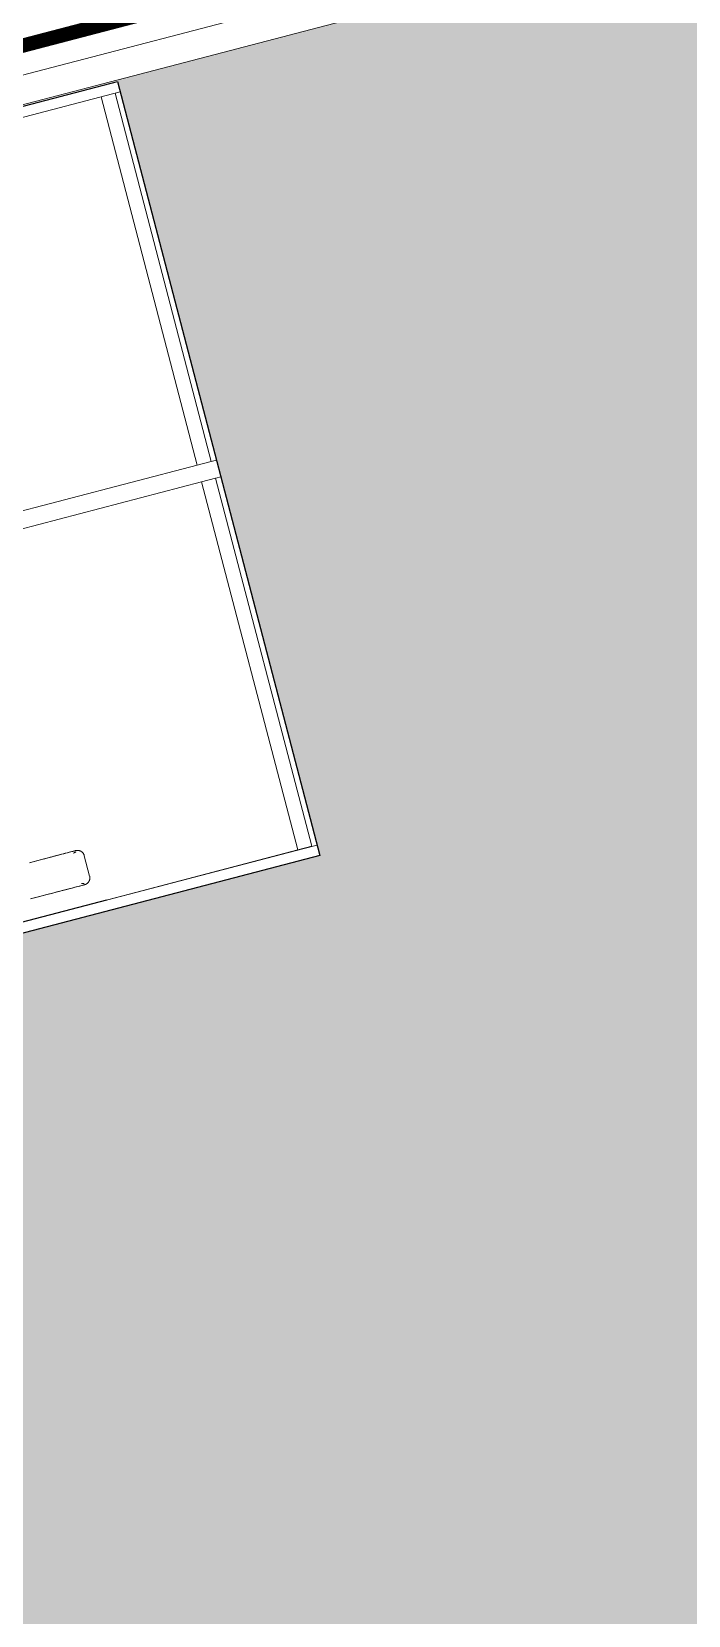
# Model space of a CAD drawing. Header units: millimetres. Extents: x -100356 to 314685, y 446 to 1273965.
# Drawn here: x 101640 to 103940, y 620097 to 625640 of the extents above; entities that cross this region are included whole.
import ezdxf

# ---------------------------------------------------------------- set-up
doc = ezdxf.new("R2010")
doc.units = ezdxf.units.MM
doc.linetypes.add('Dash', pattern=[6, 3, -3])
for name, color, linetype, lineweight in [('20180221 BF$0$TUONG 2', 2, 'Continuous', 25), ('@ color hatch', 7, 'Continuous', 13), ('gf$0$A-_GENM----_M', 7, 'Continuous', 9), ('gf$0$Core - tb$0$1-thaythuong', 9, 'Continuous', 13), ('KÍNH', 150, 'Continuous', 9)]:
    doc.layers.add(name, color=color, linetype=linetype, lineweight=lineweight)

# ---------------------------------------------------------------- blocks, each defined once
blk = doc.blocks.new('escalator')
at = {"layer": '20180221 BF$0$TUONG 2', "ltscale": 0.5}
blk.add_lwpolyline([(0, 0), (13000, 0), (13000, -2800), (0, -2800)], close=True, dxfattribs=at)
blk.add_lwpolyline([(0, -2762.2), (12239.7, -2762.2)], dxfattribs=at)
at = {"layer": 'gf$0$A-_GENM----_M', "color": 25}
blk.add_line((12981.6, -1430.2), (13000, -1430.2), dxfattribs=at)
at = {"layer": 'gf$0$Core - tb$0$1-thaythuong'}
for p, q in [((11799.4, -37.8), (12949.1, -37.8)), ((12930.8, -1370), (12930.8, -38)), ((12949.1, -37.8), (13000, -37.8)), ((12981.6, -38), (12981.6, -1370)), ((12981.6, -1370), (12981.6, -38)), ((13000, -1369.8), (13000, -37.8)), ((13000, -37.8), (13000, -1369.8)), ((12930.8, -1370), (11762.1, -1370)), ((12981.6, -1370), (12930.8, -1370)), ((13000, -1369.8), (12981.6, -1369.8)), ((11762.1, -1430), (12930.8, -1430)), ((12930.8, -1430), (12981.6, -1430)), ((12930.8, -2762), (12930.8, -1430)), ((12981.6, -1430), (12981.6, -2762)), ((12981.6, -2762), (12981.6, -1430)), ((13000, -2762.2), (13000, -1430.2)), ((13000, -1430.2), (13000, -2762.2)), ((12202.3, -2665.8), (12202.3, -2592.2)), ((12930.8, -2762), (11020.8, -2762)), ((12949.1, -2762.2), (11799.4, -2762.2)), ((12981.6, -2762), (12930.8, -2762)), ((13000, -2762.2), (12949.1, -2762.2))]:
    blk.add_line(p, q, dxfattribs=at)
at = {"layer": 'gf$0$Core - tb$0$1-thaythuong', "flags": 128}
for points in [[(12177.4, -2567.3), (12177, -2567.3), (12175.9, -2567.3), (12174.1, -2567.3), (12171.6, -2567.3), (12168.4, -2567.3), (12164.5, -2567.3), (12159.9, -2567.3), (12154.5, -2567.3), (12148.5, -2567.3), (12141.9, -2567.3), (12134.5, -2567.3), (12126.5, -2567.3), (12117.9, -2567.3), (12108.6, -2567.3), (12098.8, -2567.3), (12088.3, -2567.3), (12077.3, -2567.3), (12065.7, -2567.3), (12053.5, -2567.3), (12040.9, -2567.3), (12027.7, -2567.3), (12014.1, -2567.3)], [(12010.3, -2567.3), (12024.1, -2567.3), (12037.4, -2567.3), (12050.2, -2567.3), (12062.5, -2567.3), (12074.2, -2567.3), (12085.4, -2567.3), (12096, -2567.3), (12106, -2567.3), (12115.5, -2567.3), (12124.3, -2567.3), (12132.4, -2567.3), (12139.9, -2567.3), (12146.8, -2567.3), (12153, -2567.3), (12158.5, -2567.3), (12163.3, -2567.3)], [(12163.3, -2567.3), (12167.4, -2567.3), (12170.8, -2567.3), (12173.5, -2567.3), (12175.5, -2567.3), (12176.8, -2567.3), (12177.4, -2567.3), (12177.4, -2567.3)], [(12177.4, -2572.3), (12176.6, -2572.3), (12175.8, -2572.3), (12175, -2572.4), (12174.2, -2572.5), (12173.4, -2572.7), (12172.6, -2572.8), (12171.9, -2573.1), (12171.1, -2573.3), (12170.3, -2573.6), (12169.6, -2573.8), (12168.9, -2574.2), (12168.2, -2574.5)], [(12177.4, -2567.3), (12178.4, -2567.3), (12179.4, -2567.4), (12180.4, -2567.5), (12181.4, -2567.6), (12182.3, -2567.8), (12183.3, -2568), (12184.3, -2568.2), (12185.2, -2568.5), (12186.2, -2568.9), (12187.1, -2569.2), (12188, -2569.7), (12188.9, -2570.1), (12189.8, -2570.6), (12190.6, -2571.1), (12191.5, -2571.6), (12192.3, -2572.2), (12193.1, -2572.8), (12193.8, -2573.5), (12194.6, -2574.1), (12195.3, -2574.8), (12196, -2575.6), (12196.6, -2576.3), (12197.2, -2577.1), (12197.8, -2577.9), (12198.4, -2578.8), (12198.9, -2579.6), (12199.4, -2580.5), (12199.9, -2581.4), (12200.3, -2582.3), (12200.7, -2583.2), (12201, -2584.1), (12201.3, -2585.1), (12201.6, -2586), (12201.8, -2587), (12202, -2588), (12202.1, -2589), (12202.2, -2590), (12202.3, -2591), (12202.3, -2592), (12202.3, -2592.2)], [(11981.5, -2690.8), (11996.1, -2690.8), (12010.3, -2690.8), (12024.1, -2690.8), (12037.4, -2690.8), (12050.2, -2690.8), (12062.5, -2690.8), (12074.2, -2690.8), (12085.4, -2690.8), (12096, -2690.8), (12106, -2690.8), (12115.5, -2690.8), (12124.3, -2690.8), (12132.4, -2690.8), (12139.9, -2690.8), (12146.8, -2690.8), (12153, -2690.8), (12158.5, -2690.8), (12163.3, -2690.8), (12167.4, -2690.8), (12170.8, -2690.8), (12173.5, -2690.8), (12175.5, -2690.8), (12176.8, -2690.8), (12177.4, -2690.8), (12177.4, -2690.8)], [(12177.4, -2690.8), (12177, -2690.8), (12175.9, -2690.8), (12174.1, -2690.8), (12171.6, -2690.8), (12168.4, -2690.8), (12164.5, -2690.8), (12159.9, -2690.8), (12154.5, -2690.8), (12148.5, -2690.8), (12141.9, -2690.8), (12134.5, -2690.8), (12126.5, -2690.8), (12117.9, -2690.8), (12108.6, -2690.8), (12098.8, -2690.8), (12088.3, -2690.8), (12077.3, -2690.8), (12065.7, -2690.8), (12053.5, -2690.8), (12040.9, -2690.8), (12027.7, -2690.8), (12014.1, -2690.8), (12000, -2690.8), (11985.5, -2690.8)], [(12168, -2683.4), (12168.7, -2683.8), (12169.4, -2684.1), (12170.1, -2684.4), (12170.9, -2684.7), (12171.7, -2684.9), (12172.4, -2685.1), (12173.2, -2685.3), (12174, -2685.5), (12174.8, -2685.6), (12175.6, -2685.7), (12176.4, -2685.7), (12177.2, -2685.8), (12177.4, -2685.8)], [(12202.3, -2665.8), (12202.3, -2666.8), (12202.3, -2667.8), (12202.2, -2668.8), (12202, -2669.8), (12201.8, -2670.8), (12201.6, -2671.7), (12201.4, -2672.7), (12201.1, -2673.7), (12200.7, -2674.6), (12200.4, -2675.5), (12200, -2676.4), (12199.5, -2677.3), (12199, -2678.2), (12198.5, -2679.1), (12198, -2679.9), (12197.4, -2680.7), (12196.8, -2681.5), (12196.2, -2682.3), (12195.5, -2683), (12194.8, -2683.7), (12194, -2684.4), (12193.3, -2685), (12192.5, -2685.7), (12191.7, -2686.3), (12190.9, -2686.8), (12190, -2687.3), (12189.1, -2687.8), (12188.3, -2688.3), (12187.4, -2688.7), (12186.4, -2689.1), (12185.5, -2689.4), (12184.5, -2689.7), (12183.6, -2690), (12182.6, -2690.2), (12181.6, -2690.4), (12180.6, -2690.6), (12179.6, -2690.7), (12178.6, -2690.7), (12177.7, -2690.8), (12177.4, -2690.8)]]:
    blk.add_lwpolyline(points, dxfattribs=at)

msp = doc.modelspace()

# ---------------------------------------------------------------- hatches: boundary and pattern name
at = {"layer": '@ color hatch'}
h = msp.add_hatch(color=31, dxfattribs=at)
edge = h.paths.add_edge_path()
edge.add_line((42290.9, 633001.9), (42290.9, 632800.4))
edge.add_line((42290.9, 632800.4), (38141.1, 632804.9))
edge.add_line((38141.1, 632804.9), (38141.1, 630305))
edge.add_line((38141.1, 630305), (39541.1, 630305))
edge.add_line((39541.1, 630305), (39541.1, 625904.9))
edge.add_line((39541.1, 625904.9), (38141.1, 625905.3))
edge.add_line((38141.1, 625905.3), (38141.1, 621702.8))
edge.add_line((38141.1, 621702.8), (32440.7, 621701.9))
edge.add_line((32440.7, 621701.9), (32441.1, 612502))
edge.add_line((32441.1, 612502), (42140.7, 612502))
edge.add_line((42140.7, 612502), (42145.7, 621902))
edge.add_line((42145.7, 621902), (46565.7, 621902))
edge.add_line((46565.7, 621902), (46565.9, 614202.1))
edge.add_line((46565.9, 614202.1), (42398.1, 614202.1))
edge.add_line((42398.1, 614202.1), (42398.1, 612502))
edge.add_line((42398.1, 612502), (43815.9, 612502))
edge.add_line((43815.9, 612502), (43815.9, 608655.1))
edge.add_line((43815.9, 608655.1), (43815.9, 607252))
edge.add_line((43815.9, 607252), (43815.9, 602002))
edge.add_line((43815.9, 602002), (41335.5, 602002.1))
edge.add_line((41335.5, 602002.1), (41339.9, 590802))
edge.add_line((41339.9, 590802), (81540.3, 590804.9))
edge.add_line((81540.3, 590804.9), (81540.5, 596954.9))
edge.add_line((81540.5, 596954.9), (81541, 596955))
edge.add_line((81541, 596955), (81540.9, 605606.3))
edge.add_line((81540.9, 605606.3), (136487.6, 612188.1))
edge.add_line((136487.6, 612188.1), (134542.3, 628433.6))
edge.add_line((134542.3, 628433.6), (131695.4, 627410.8))
edge.add_line((131695.4, 627410.8), (132214.6, 623057))
edge.add_line((132214.6, 623057), (126157.9, 622331.5))
edge.add_line((126157.9, 622331.5), (125805.4, 625294.6))
edge.add_line((125805.4, 625294.6), (118785.3, 622772.5))
edge.add_line((118785.3, 622772.5), (118790.5, 622729.1))
edge.add_line((118790.5, 622729.1), (105873.9, 621172.8))
edge.add_line((105873.9, 621172.8), (105254.3, 626336.7))
edge.add_line((105254.3, 626336.7), (101939.4, 625470.5))
edge.add_line((101939.4, 625470.5), (102649, 622756.7))
edge.add_line((102649, 622756.7), (90071.8, 619468))
edge.add_line((90071.8, 619468), (89361.6, 622184.2))
edge.add_line((89361.6, 622184.2), (87992.1, 621826.4))
edge.add_arc((86677.6, 626857.5), 5200, 187.9646, 284.6429, ccw=False)
edge.add_line((81527.8, 626137), (81224.4, 628305))
edge.add_line((81224.4, 628305), (79894.9, 628305))
edge.add_line((79894.9, 628305), (79894.9, 633005))
edge.add_line((79894.9, 633005), (42290.9, 633001.9))
h.paths.add_polyline_path([(62190.7, 621901.9), (68940.7, 621901.9), (68940.7, 605683.8), (64840.7, 605683.8), (64840.7, 607183.8), (63470.9, 607180.7), (63470.7, 613071.9), (63540.7, 613071.9), (63540.9, 619302), (62190.8, 619302.1)], flags=16)

# ---------------------------------------------------------------- linework, layer by layer
at = {"color": 3, "linetype": 'Dash', "ltscale": 30, "const_width": 50, "elevation": 0}
msp.add_lwpolyline([(136710.4, 612010.3), (81740.8, 605425.8), (81740.2, 590605.1), (41140, 590602), (41135.4, 602202.1), (41139.7, 602202), (41139.8, 612302), (32240.9, 612302), (32240.9, 621902), (34740.9, 621902), (34741.1, 623405.1), (32240.9, 623402), (32240.9, 633002), (42090.9, 633001.9), (42090.9, 633201.9), (80094.9, 633201.9), (80094.9, 628505), (81398.4, 628505), (81725.8, 626164.7, 0.44878), (87941.6, 622019.9), (110701.8, 627966.7)], format="xyb", dxfattribs=at)
at = {"layer": 'KÍNH', "elevation": 0}
for points in [[(136710.4, 612010.3), (81740.8, 605425.8), (81740.2, 590605.1), (41140, 590602), (41135.4, 602202.1), (42141.7, 602202), (42141.7, 602202), (43615.9, 602202), (43615.9, 612302), (32240.9, 612302), (32240.9, 621902), (34740.9, 621902), (34741.1, 623405.1), (32240.9, 623402), (32240.9, 633002), (42090.9, 633001.9), (42090.9, 633201.9), (80094.9, 633201.9), (80094.9, 628505), (81398.4, 628505), (81725.8, 626164.7, 0.44878), (87941.6, 622019.9), (110701.8, 627966.7)], [(136599.2, 612097.7), (81640.9, 605514.5), (81640.3, 590705.1), (41239.9, 590702), (41235.4, 602102.1), (42241.7, 602102), (42241.7, 602102), (43715.9, 602102), (43715.9, 612402), (32340.9, 612402), (32340.9, 621802), (34840.9, 621802), (34841.1, 623505.2), (32340.9, 623502.1), (32340.9, 632902), (42190.9, 632901.9), (42190.9, 633101.9), (79994.9, 633101.9), (79994.9, 628405), (81311.4, 628405), (81626.8, 626150.8, 0.44878), (87966.8, 621923.2), (110685.9, 627859.2)], [(136488, 612185.1), (81540.9, 605603.2), (81540.3, 590805.1), (41339.9, 590802), (41335.5, 602002.1), (42341.7, 602002), (42341.7, 602002), (43815.9, 602002), (43815.9, 612502), (32440.9, 612502), (32440.9, 621702), (34940.9, 621702), (34941.1, 623605.3), (32440.9, 623602.2), (32440.9, 632802), (42290.9, 632801.9), (42290.9, 633001.9), (79894.9, 633001.9), (79894.9, 628305), (81224.4, 628305), (81527.8, 626137, 0.44878), (87992.1, 621826.4), (110670.1, 627751.7)]]:
    msp.add_lwpolyline(points, format="xyb", dxfattribs=at)

# ---------------------------------------------------------------- block references
at = {"layer": '20180221 BF$0$TUONG 2', "rotation": 14.65371874512413}
msp.add_blockref('escalator', (89363.5, 622176.9, 0), dxfattribs=at)

doc.saveas('drawing.dxf')
